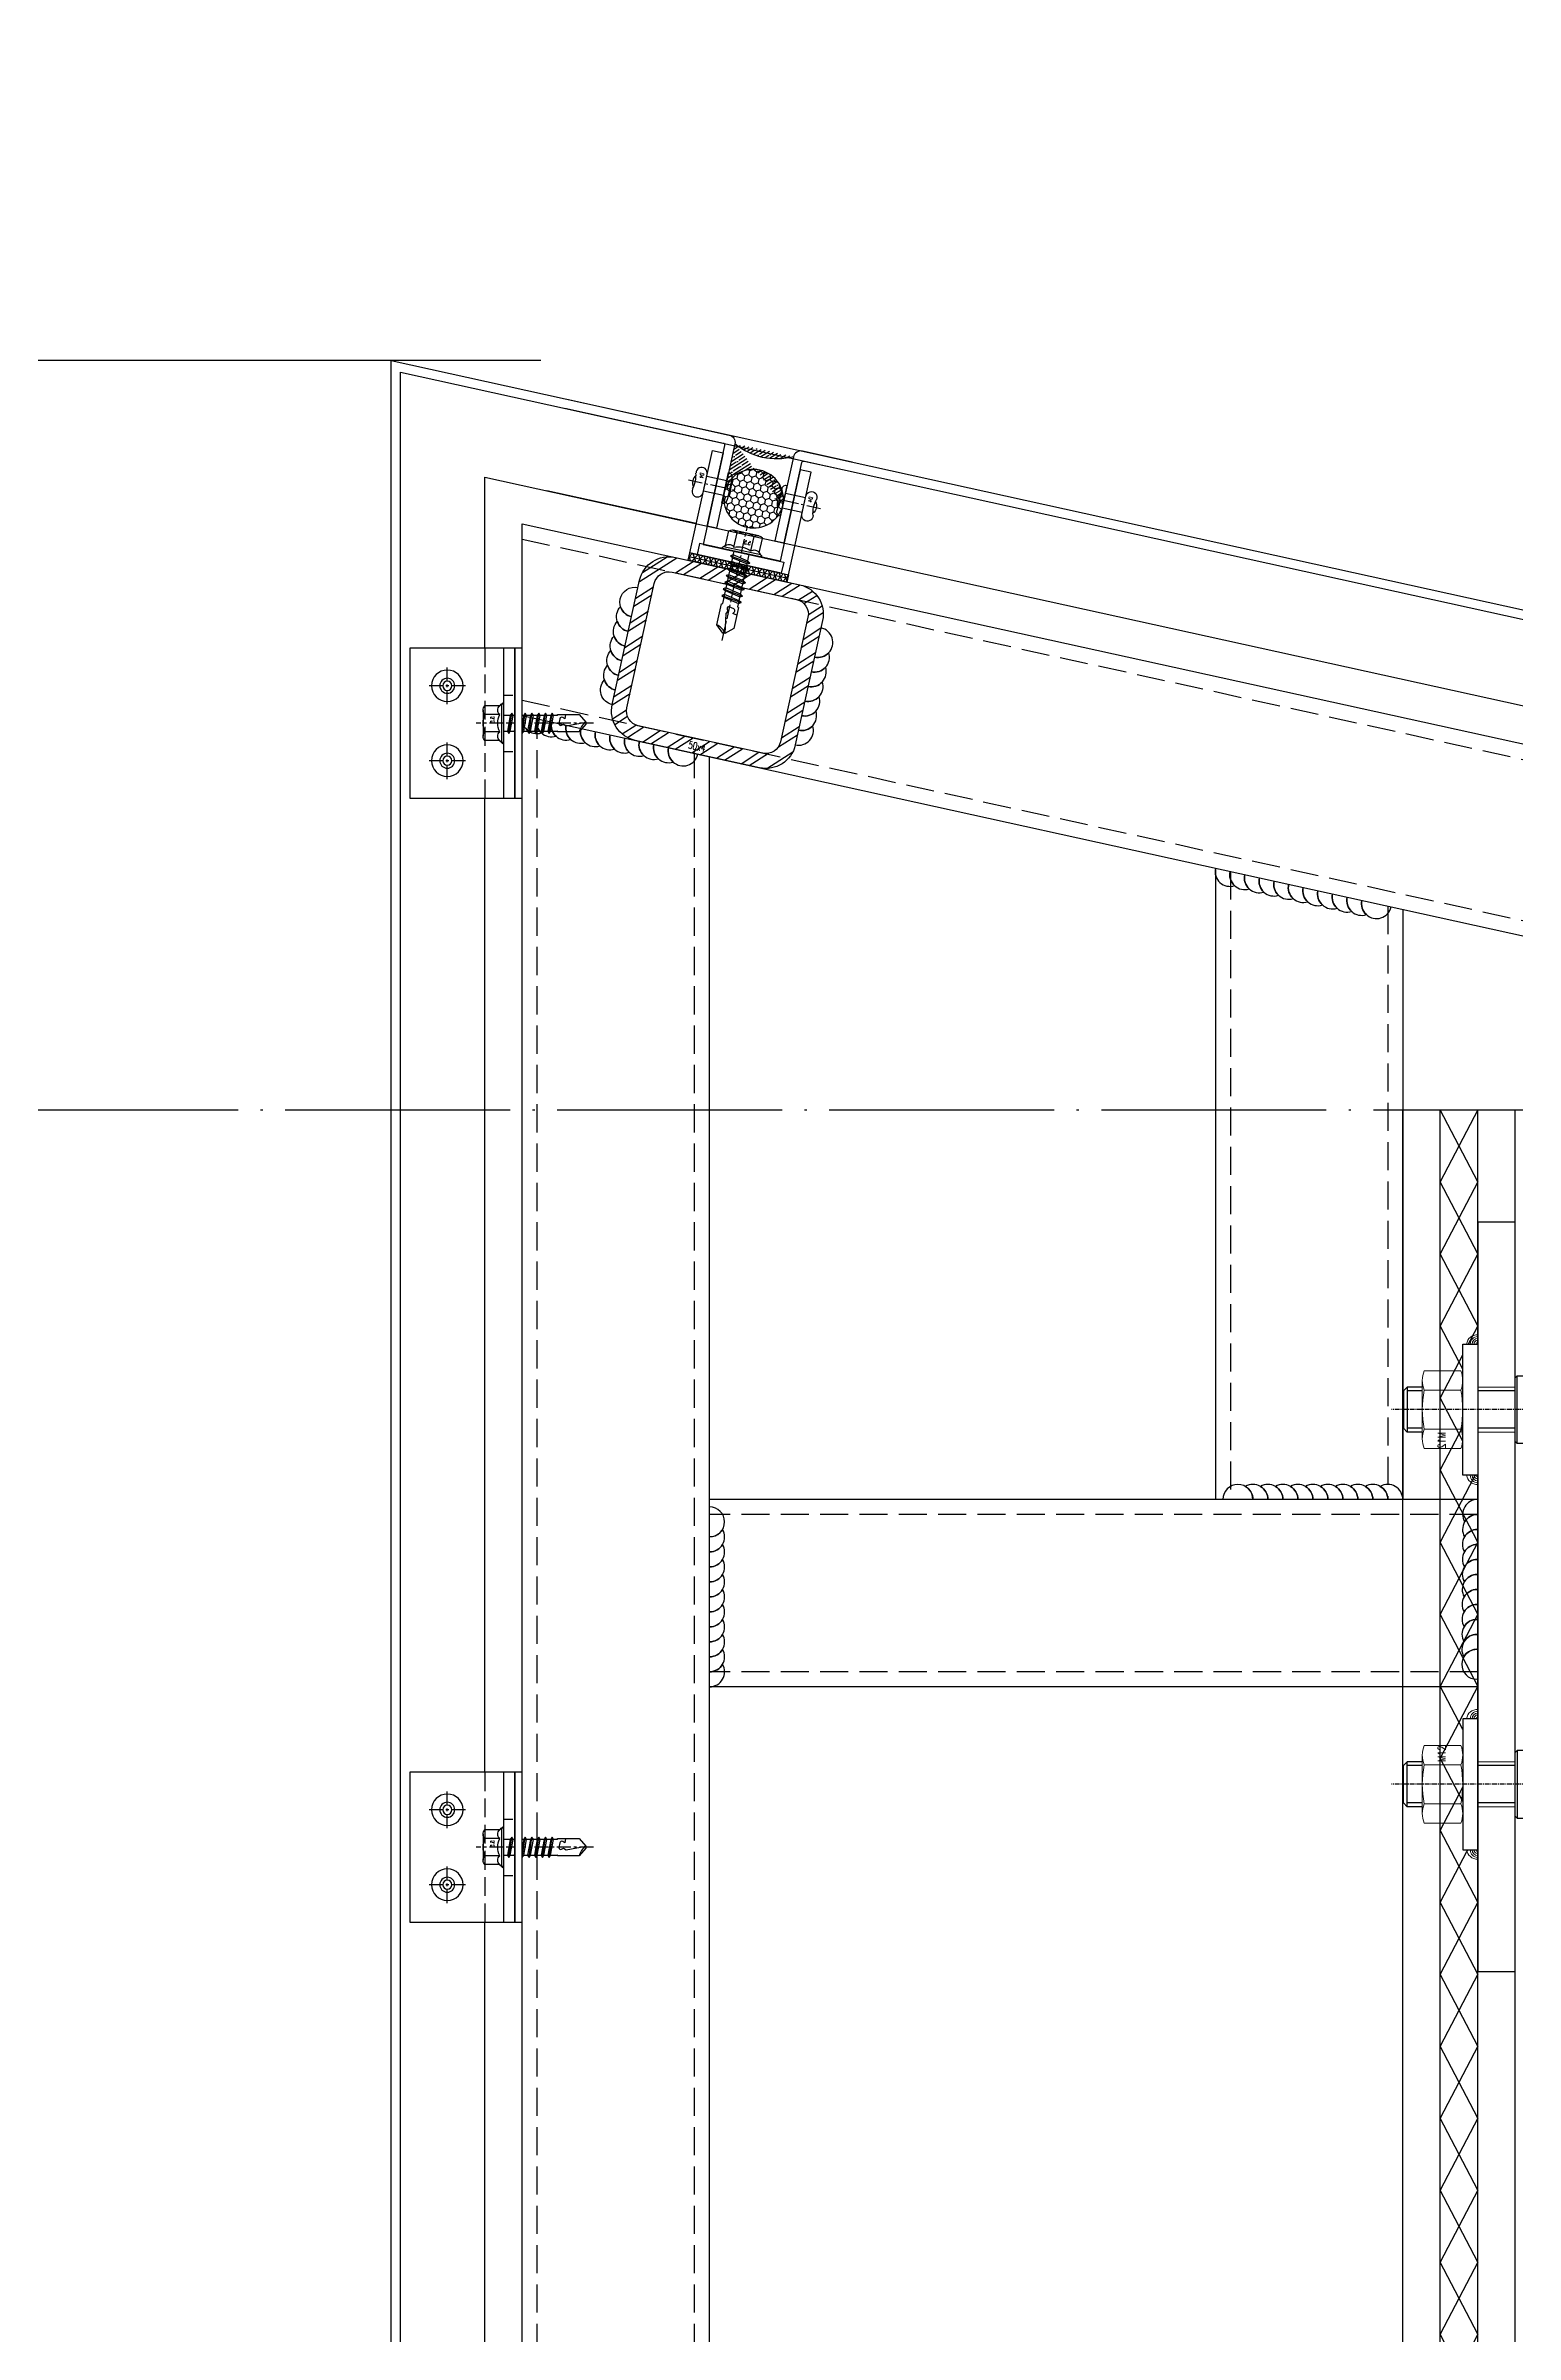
# Model space of a CAD drawing. Extents: x -202236 to 1002404, y -663931 to 1550022.
# Drawn here: x -122831 to -122439, y -327335 to -326725 of the extents above; entities that cross this region are included whole.
import ezdxf
from ezdxf.enums import TextEntityAlignment as Align

# ---------------------------------------------------------------- set-up
doc = ezdxf.new("R2010")
doc.units = 0
for name, pattern in [('CENTER', [2, 1.25, -0.25, 0.25, -0.25]), ('DOTE', [2.4200000000000004, 2, -0.2, 0.02, -0.2]), ('ZN-CENTER', [2, 1.25, -0.25, 0.25, -0.25]), ('ZN-DASH', [0.35, 0.25, -0.1])]:
    doc.linetypes.add(name, pattern=pattern)
for name, color, linetype in [('!ZN1-填充-8', 8, 'Continuous'), ('!ZN3-铝板幕墙-3', 3, 'Continuous'), ('!ZN4-辅助材料-1', 1, 'Continuous'), ('!ZN4-配件-11', 11, 'Continuous'), ('!ZN5-钢材投影-40', 40, 'Continuous'), ('!ZN5-钢材断面-2', 2, 'Continuous'), ('!ZN5-铝材投影-112', 112, 'Continuous'), ('!ZN6-虚线-8', 8, 'ZN-DASH'), ('0-钢材投影', 40, 'Continuous'), ('11紧固件', 11, 'Continuous'), ('11配件', 11, 'Continuous'), ('40钢材投影', 40, 'Continuous'), ('A-AXIS-D', 1, 'Continuous'), ('A-AXIS-DOTE', 14, 'DOTE'), ('A-HATCH-2', 251, 'Continuous'), ('DIM', 173, 'Continuous'), ('DOTE', 1, 'CENTER'), ('Fill', 8, 'Continuous'), ('五金配件', 11, 'Continuous'), ('焊缝', 8, 'Continuous')]:
    doc.layers.add(name, color=color, linetype=linetype)
doc.layers.add('@ZN-型材编号（非打印层）', color=8, linetype='Continuous', plot=False)
doc.layers.add('welding', color=1, linetype='Continuous', lineweight=18)
doc.styles.add('DHTEXT-1', font='ROMANS.shx', dxfattribs={"width": 0.7, "bigfont": 'CHINESE.shx'})
doc.styles.add('FS', font='simplex.shx', dxfattribs={"width": 0.7, "height": 5, "bigfont": 'TSSDCHN.SHX'})
doc.dimstyles.new('ZN80', dxfattribs={"dimscale": 80, "dimtxt": 2.5, "dimasz": 1.5, "dimexe": 1, "dimexo": 2, "dimgap": 0.9, "dimtad": 1, "dimdec": 0, "dimdsep": 46, "dimtxsty": 'DHTEXT-1', "dimblk": 'ARCHTICK', "dimcen": 2.5, "dimclrd": 173, "dimclre": 173, "dimclrt": 7, "dimazin": 2, "dimtfac": 0.4, "dimtdec": 0, "dimtix": 1, "dimtmove": 2, "dimatfit": 3, "dimfxl": 0, "dimtolj": 1, "dimtzin": 0, "dimarcsym": 0})

# ---------------------------------------------------------------- blocks, each defined once
blk = doc.blocks.new('99平面图例外参$0$$LinePat$夹层保温1')
at = {"color": 0}
for p, q in [((0, 0), (96.00000000000546, 0)), ((0, -50), (96.00000000000546, -50)), ((0, -100), (96.00000000000546, -50)), ((96.00000000000546, -100), (0, -50)), ((0, -100), (96.00000000000546, -100)), ((0, -150), (96.00000000000546, -150))]:
    blk.add_line(p, q, dxfattribs=at)
blk = doc.blocks.new('*U188')
at = {"color": 0, "linetype": 'ZN-CENTER', "ltscale": 3}
blk.add_line((23.99999999999994, 2.188255855140087e-07), (-7.276562432845615, -1.533137051807418e-07), dxfattribs=at)
at = {"ltscale": 10}
for p, q in [((-5.449999999999818, -3.464101413275086), (-5.449999999999818, 3.464101817001181)), ((-1.015572715537019, 4.618802355381165), (-4.949999999997999, 4.618802355381165)), ((-1.015583010001137, 2.309401278621424), (-4.949999999997999, 2.309401278624835)), ((-0.5504878062047283, -5.115541284646254), (-0.5504878062065472, 5.115530008962667)), ((-0.1698801084603474, 5.480866579516958), (1.167940990853822e-05, 4.83959058622783)), ((0, -4.839613541317005), (0, 4.8396139450431)), ((0, 2.084999581674395), (14.28830168384373, 2.085001969002848)), ((1.419619596213958, 2.729999885991237), (2.200602679755074, -2.730000114008757)), ((3.219619596213958, 2.729999881768008), (4.000602679755074, -2.730000118231986)), ((5.019619596213958, 2.729999877544779), (5.800602679755074, -2.730000122455214)), ((6.819619596213958, 2.729999873321551), (7.600602679755074, -2.730000126678443)), ((8.619619596213958, 2.729999869098322), (9.400602679755075, -2.730000130901672)), ((10.41961959621396, 2.729999864875094), (11.20060267975507, -2.7300001351249)), ((12.21961959621396, 2.729999860651865), (13.00060267975507, -2.730000139348129)), ((-1.015583010002956, -2.30940087489533), (-4.94999999999618, -2.30940087489874)), ((-1.015583010001137, -4.618801951655071), (-4.949999999999818, -4.618801951654161)), ((-0.1698801084603474, -5.480877855198726), (1.167940990853822e-05, -4.839601861909371)), ((14.28834179297628, -2.085001744372565), (0, -2.084999717997933))]:
    blk.add_line(p, q, dxfattribs=at)
for points in [[(1.828211756127738, -2.085000114008789), (1.047228672586622, 2.084999885991241), (1.419619596213901, 2.729999885991095), (1.792010519841123, 2.084999885991241), (2.57299360338241, -2.085000114008761), (2.200602679755074, -2.730000114008771)], [(3.628211756127738, -2.085000118232018), (2.847228672586622, 2.084999881768012), (3.219619596213901, 2.729999881767866), (3.592010519841123, 2.084999881768012), (4.37299360338241, -2.085000118231989), (4.000602679755074, -2.730000118232)], [(5.428211756127738, -2.085000122455247), (4.647228672586622, 2.084999877544783), (5.019619596213901, 2.729999877544637), (5.392010519841123, 2.084999877544783), (6.17299360338241, -2.085000122455218), (5.800602679755074, -2.730000122455229)], [(7.228211756127738, -2.085000126678475), (6.447228672586622, 2.084999873321555), (6.819619596213901, 2.729999873321409), (7.192010519841123, 2.084999873321555), (7.97299360338241, -2.085000126678447), (7.600602679755074, -2.730000126678457)], [(9.028211756127739, -2.085000130901704), (8.247228672586623, 2.084999869098326), (8.619619596213902, 2.72999986909818), (8.992010519841124, 2.084999869098326), (9.77299360338241, -2.085000130901676), (9.400602679755075, -2.730000130901686)], [(10.82821175612774, -2.085000135124933), (10.04722867258662, 2.084999864875098), (10.4196195962139, 2.729999864874951), (10.79201051984112, 2.084999864875098), (11.57299360338241, -2.085000135124904), (11.20060267975507, -2.730000135124914)], [(12.62821175612774, -2.085000139348161), (11.84722867258662, 2.084999860651869), (12.2196195962139, 2.729999860651723), (12.59201051984112, 2.084999860651869), (13.37299360338241, -2.085000139348133), (13.00060267975507, -2.730000139348143)]]:
    blk.add_lwpolyline(points, close=True, dxfattribs=at)
for points in [[(14.28755614132959, -2.084999790480305, -0.414213562373095), (14.44551068678416, -2.242954335934877), (14.44551068678416, -2.321931608662732), (20.17706341883141, -2.321931608662732), (21.99999672497771, -0.2620664843346907), (21.99999672497771, 0.2620669033741529), (20.1770634188305, 2.321932027703048), (14.44551068678416, 2.321932027703616), (14.44551068678416, 2.242954754974284, -0.414213562373095), (14.28755614132959, 2.085000209519654)], [(16.51287844574838, -2.321931608662732), (16.35611659158181, -1.195959136936376), (15.82661205339483, -1.523970797760166, -0.5304615897786895), (15.03442566961419, -1.169417307181045), (14.81075563571315, 0.0990784896746442, -0.6513157956771675), (15.47433833661651, 0.5440859063701903), (16.0012324895205, 0.2109028390927443), (16.76803563861736, 0.6608451827776259), (21.99999672497771, -0.2620664843346907, -0.2012259957209903), (20.1770634188305, 2.321932027703048)]]:
    blk.add_lwpolyline(points, format="xyb", dxfattribs=at)
for centre, radius, start, end in [((-3.866666666665878, 3.464101817001181), 1.583333333333237, 133.1735511071865, 226.8264488928781), ((0.1333333333341216, 2.018612281773358e-07), 5.583333333333248, 155.5673023206315, 204.4326976793683), ((0.06775032333098352, 3.464101817001181), 1.583333333333237, 133.1735511071865, 226.8264488928781), ((4.067750323330984, 2.018612281773358e-07), 5.583333333333248, 155.5673023206315, 204.4326976793683), ((7.477939400387186, -2.867559875829768), 11.3218976996017, 132.4921501626091, 138.6063620026382), ((-3.866666666665878, -3.464101413275086), 1.583333333333237, 133.1735511071865, 226.8264488927399), ((0.06775032333098352, -3.464101413275086), 1.583333333333237, 133.1735511071865, 226.8264488927399), ((7.477939400387186, 2.867548600148227), 11.3218976996017, 221.3935592101043, 227.5078498373909)]:
    blk.add_arc(centre, radius, start, end, dxfattribs=at)
at = {"layer": 'Defpoints', "color": 0, "ltscale": 10, "style": 'DHTEXT-1', "width": 0.7}
blk.add_text('5.5', height=1, rotation=90, dxfattribs=at).set_placement((-2.461643067588102, -0.9299515093815011), align=Align.CENTER)
blk = doc.blocks.new('*U191')
at = {"color": 0, "linetype": 'CENTER', "ltscale": 3}
for p, q in [((4.884922855083761, 5.329070518200751e-14), (-4.884922855083761, 5.329070518200751e-14)), ((0, 4.884922855083778), (0, -4.884922855083708))]:
    blk.add_line(p, q, dxfattribs=at)
at = {"linetype": 'ByBlock', "ltscale": 10}
for radius in [4.199999809265137, 2, 1.225000023841858]:
    blk.add_circle((0, 5.329070518200751e-14), radius, dxfattribs=at)
blk = doc.blocks.new('*U200')
at = {"ltscale": 0.125}
blk.add_wipeout([(-20, -30.000000000020236), (20, -30.000000000020236), (19.999999999999996, -5), (-20.000000000000004, -4.999999999971351)], dxfattribs=at).dxf.layer = '!ZN6-虚线-8'
at = {"layer": '!ZN1-填充-8'}
h = blk.add_hatch(dxfattribs=at)
h.set_pattern_fill('NET3', color=256, scale=0.75, angle=180, style=0)
h.set_pattern_definition([(180, (-1731.7059275028, 294.7401969027198), (-2.916190190469635e-16, -2.38125), []), (240, (-1731.7059275028, 294.7401969027198), (2.062222992761694, -1.190625), []), (299.9999999999999, (-1731.7059275028, 294.7401969027198), (2.062222992761694, 1.190624999999999), [])])
h.paths.add_polyline_path([(20, 0), (-20, 0), (-20, -2), (20, -2)])
at = {"layer": '!ZN5-铝材投影-112'}
blk.add_lwpolyline([(20, -2), (-20, -2), (-20, -30.00000000002228), (20, -30.00000000002228)], close=True, dxfattribs=at)
at = {"layer": '!ZN6-虚线-8', "linetype": 'ZN-DASH', "ltscale": 10}
for p, q in [((-7.5, -5), (-7.500000000007276, -2.000000000001364)), ((7.5, -5.000000000029274), (7.500000000017053, -2.000000000030639))]:
    blk.add_line(p, q, dxfattribs=at)
at = {"layer": '!ZN6-虚线-8', "color": 8, "linetype": 'ZN-DASH', "ltscale": 20}
blk.add_line((-20, -10.00004941924908), (20, -10.00004941924908), dxfattribs=at)
at = {"layer": '!ZN4-配件-11', "color": 1, "xscale": -1, "rotation": 270}
for name, p in [('*U188', (0, -4.999999999985675)), ('*U191', (-10, -20.00000000002228)), ('*U191', (9.999999999976126, -20.00000000001597))]:
    blk.add_blockref(name, p, dxfattribs=at)
at = {"ltscale": 0.25}
blk.add_wipeout([(20, 7.105427357601002e-15), (20, -2.000000000001357), (-20, -2.000000000001357), (-20, 7.105427357601002e-15)], dxfattribs=at).dxf.layer = '!ZN4-辅助材料-1'
at = {"layer": '!ZN4-辅助材料-1'}
blk.add_lwpolyline([(20, 0), (-20, 0), (-20, -2), (20, -2)], close=True, dxfattribs=at)
at = {"layer": '!ZN5-铝材投影-112', "ltscale": 0.25}
blk.add_line((-20, -5), (20, -5), dxfattribs=at)
blk = doc.blocks.new('ZQM12X100')
at = {"layer": '11紧固件', "lineweight": 9, "ltscale": 2}
for p, q in [((-7.794263337153097, 14.80000635823671), (7.794193930963957, 14.80000635823671)), ((-9.000034703109122, -10.4999936417662), (-8.50003470311276, -9.999993641766196)), ((-8.50003470311276, -9.999993641766196), (8.499965296890878, -9.999993641766196)), ((8.999965296890878, -10.49999364177347), (8.499965296890878, -9.999993641766196))]:
    blk.add_line(p, q, dxfattribs=at)
for centre, radius, start, end in [((-7.794263337153097, 7.800006358236715), 6.999999999998628, 68.21321070172702, 111.786789298273), ((-3.470309457043186e-05, -12.44999364176329), 27.24999999999999, 79.00726691070943, 100.9927330892906), ((7.794193930963957, 7.800006358236715), 6.999999999999926, 68.21321070172702, 111.786789298273)]:
    blk.add_arc(centre, radius, start, end, dxfattribs=at)
at = {"layer": '11配件'}
for points in [[(8.999965296890878, -10.49999364177347), (-9.000034703109122, -10.4999936417662), (-9.000034703101846, -84.99999364178802), (-1.000034703109122, -84.99999364178802), (-1.000034703109122, -63.99999364180258), (0.9999652968908777, -63.9999936417953), (0.9999652968908777, -84.99999364178802), (8.999965296898154, -84.99999364178802), (8.999965296890878, -10.49999364177347)], [(-8.000034703101846, -84.99999364178802), (-9.00003470309457, -94.99999364177347), (8.999965296876326, -94.99999364177347), (7.999965296876326, -84.99999364178802)], [(-9.00003470309457, -100.9999936417735), (8.999965296890878, -100.9999936417735), (8.999965296890878, -96.99999364177347), (-9.00003470309457, -96.99999364177347), (-9.00003470309457, -100.9999936417735), (-8.00003470309457, -106.9999936417589)], [(-7.500034703098208, -96.99999364177347), (-7.500034703105484, -94.9999936417953)], [(7.499965296876326, -96.99999364177347), (7.499965296883602, -94.9999936417953)], [(8.999965296825394, -100.9999936416425), (7.99996529690543, -106.9999936416498), (8.999965296919981, -107.9999936416352), (8.999965296934533, -108.9999936417662), (7.999965296941809, -109.9999936417662), (-8.00003470309457, -109.9999936417662), (-9.00003470309457, -108.9999936417662), (-9.00003470309457, -107.9999936417589), (-8.00003470309457, -106.9999936417589), (7.999965297021845, -106.9999936417662)], [(5.999965296876326, -109.9999936417662), (8.999965296876326, -116.9999936417444), (8.999965296883602, -119.9999936417589), (-9.00003470309457, -119.9999936417589), (-9.00003470309457, -116.9999936417444), (-6.000034703098208, -109.9999936417662)], [(8.999965296876326, -116.9999936417589), (-9.00003470309457, -116.9999936417589)]]:
    blk.add_lwpolyline(points, dxfattribs=at)
at = {"layer": 'Fill'}
for p, q in [((-4.975034703187703, 14.80000635828037), (-4.975034703187703, 18.80000635804754)), ((4.974965296998562, 14.80000635827309), (4.974965296998562, 18.80000635804754))]:
    blk.add_line(p, q, dxfattribs=at)
at = {"layer": '五金配件'}
for p, q in [((-4.975034703187703, 19.80000635804026), (-5.975034703187703, 18.80000635804754)), ((-5.975034703187703, 18.80000635804754), (5.974965296998562, 18.80000635804754)), ((-5.975034703187703, 14.80000635828037), (-5.975034703187703, 18.80000635804754)), ((-4.975034703187703, 19.80000635804026), (4.974965296998562, 19.80000635804026)), ((4.974965296998562, 19.80000635804026), (5.974965296998562, 18.80000635804754)), ((5.974965296998562, 14.80000635827309), (5.974965296998562, 18.80000635804754))]:
    blk.add_line(p, q, dxfattribs=at)
at = {"layer": '11紧固件', "lineweight": 9, "ltscale": 2, "style": 'FS', "width": 0.8}
blk.add_text('M12', height=2, dxfattribs=at).set_placement((8.18760251988715, 9.635122670915734), align=Align.MIDDLE)
at = {"layer": 'Defpoints', "color": 1, "style": 'DHTEXT-1', "width": 0.6999999999970896}
blk.add_text('M12X100', height=3.5, rotation=90, dxfattribs=at).set_placement((5.82920015759737, -45.61034221918817))
blk.add_wipeout([(17.499965296898147, 6.358237442327663e-06), (17.499965296898147, 4.000006358240228), (-17.50003470309457, 4.000006358240228), (-17.50003470309457, 6.358237442327663e-06)]).dxf.layer = '40钢材投影'
at = {"layer": '11紧固件', "lineweight": 9, "ltscale": 2}
for p, q in [((-10.39233954850715, 4.500006358233804), (-10.39233954850715, 14.30000635823671)), ((-5.19618712580268, 4.500006358233804), (-5.19618712580268, 14.30000635823671)), ((5.196117719609902, 4.500006358233804), (5.196117719609902, 14.30000635823671)), ((10.39227014231801, 4.500006358233804), (10.39227014231801, 14.30000635823671)), ((-9.200034703095298, 4.000006358233804), (9.199965296906157, 4.000006358233804)), ((-7.794263337153097, 4.000006358233804), (7.794193930963957, 4.000006358233804)), ((-5.975034703187703, -9.999993641547917), (-5.975034703187703, 6.358452083077282e-06)), ((5.974965296998562, -9.999993641547917), (5.974965296998562, 6.358452083077282e-06))]:
    blk.add_line(p, q, dxfattribs=at)
for centre, radius, start, end in [((-7.794263337153097, 11.0000063582338), 6.999999999998628, 248.213210701727, 291.7867892982729), ((-3.470309457043186e-05, 31.2500063582338), 27.24999999999999, 259.0072669107095, 280.9927330892905), ((7.794193930963957, 11.0000063582338), 6.999999999999926, 248.213210701727, 291.7867892982729)]:
    blk.add_arc(centre, radius, start, end, dxfattribs=at)
at = {"layer": '40钢材投影'}
blk.add_lwpolyline([(17.49996529689815, 6.358233804348856e-06), (17.49996529689815, 4.000006358233804), (-17.50003470309457, 4.000006358233804), (-17.50003470309457, 6.358233804348856e-06)], close=True, dxfattribs=at)
at = {"layer": 'DOTE'}
blk.add_line((-3.470310548436828e-05, -127.113006343825), (-3.470309457043186e-05, 23.01078638365288), dxfattribs=at)
at = {"layer": 'Fill'}
for p, q in [((-4.975034703187703, -9.999993641547917), (-4.975034703187703, 6.358452083077282e-06)), ((4.974965296998562, -9.999993641547917), (4.974965296998562, 6.358452083077282e-06))]:
    blk.add_line(p, q, dxfattribs=at)
at = {"layer": 'welding', "color": 8}
for points in [[(-17.50003470309457, 0.5000063582338043, 0.414213562373095), (-18.00003470309457, 6.358233804348856e-06)], [(18.99996529689815, 6.358233804348856e-06, 0.414213562373095), (17.49996529689815, 1.500006358233804)], [(18.49996529689815, 6.358233804348856e-06, 0.414213562373095), (17.49996529689815, 1.000006358233804)], [(17.99996529689815, 6.358233804348856e-06, 0.414213562373095), (17.49996529689815, 0.5000063582338043)]]:
    blk.add_lwpolyline(points, format="xyb", dxfattribs=at)
for centre, radius, start, end in [((-17.0313536795984, 0.06777217198396102), 2.969454364828276, 99.08119932306434, 181.3076584922196), ((-17.50003470309457, 6.358233804348856e-06), 2, 90, 180), ((-17.50003470309457, 6.358233804348856e-06), 1.5, 90, 180), ((-17.50003470309457, 6.358233804348856e-06), 1, 90, 180), ((17.03128427340198, 0.06777217198396102), 2.969454364825214, 358.6923415077804, 80.91880067693566), ((17.49996529689815, 6.358233804348856e-06), 2, 0, 90)]:
    blk.add_arc(centre, radius, start, end, dxfattribs=at)
blk = doc.blocks.new('A$Cecfe689e')
at = {"layer": '11紧固件', "rotation": 270}
blk.add_blockref('ZQM12X100', (10, 50), dxfattribs=at)
at = {"layer": '0-钢材投影', "ltscale": 10}
blk.add_lwpolyline([(10, 100), (10, -100), (0, -100), (0, 100)], close=True, dxfattribs=at)
at = {"layer": '11紧固件', "xscale": -1, "rotation": 270}
blk.add_blockref('ZQM12X100', (10, -50), dxfattribs=at)
blk = doc.blocks.new('铝板16mm胶缝')
at = {"layer": '!ZN1-填充-8'}
h = blk.add_hatch(dxfattribs=at)
h.set_pattern_fill('HONEY', color=256, scale=0.7, angle=-270, style=0)
h.set_pattern_definition([(90, (10097.31989989708, 185.0232752102251), (-0.9623705000000002, 1.666875), [1.11125, -2.2225]), (210, (10097.31989989708, 185.0232752102251), (-0.9623708449331864, -1.666874800852732), [1.11125, -2.222499999999999]), (150, (10097.31989989708, 185.0232752102251), (-1.924741344933186, 1.991472677892826e-07), [-2.2225, 1.11125])])
edge = h.paths.add_edge_path()
edge.add_ellipse((-8.500000000207365, 14.57041595620103), major_axis=(-7.997393453053519, 3.358849100355043e-11), ratio=0.9747925043838522, start_angle=0, end_angle=360)
h = blk.add_hatch(dxfattribs=at)
h.set_pattern_fill('ANSI35', color=256, scale=0.5, angle=-270, style=0)
h.set_pattern_definition([(135, (0, 0), (-1.122532015133644, -1.122532015133644), []), (135, (0, 1.122532500000005), (-1.122532015133644, -1.122532015133644), [1.984375, -0.396875, 0, -0.396875])])
edge = h.paths.add_edge_path()
edge.add_line((-0.5052130940530333, 1.366215148264018), (-0.5026065471538459, 14.57041595616465))
edge.add_line((-16.50000000016007, 1.366215148336778), (-16.49739345326088, 14.57041595623741))
edge.add_ellipse((-8.500000000207365, 14.57041595620103), major_axis=(-7.997393453053519, 3.358849100355043e-11), ratio=0.9747925043838522, start_angle=0, end_angle=180)
edge.add_arc((-8.499999999414285, -14.44754302653018), 17.72215979008053, 63.16567149166988, 116.8343285139232)
at = {"layer": '!ZN4-辅助材料-1', "ltscale": 0.5}
blk.add_arc((-8.499999999414285, -14.44754302653018), 17.72215979008053, 63.16567149164778, 116.8343285139584, dxfattribs=at)
blk.add_ellipse((-8.500000000207365, 14.57041595620103), major_axis=(-7.997393453053519, 3.358849100355043e-11), ratio=0.9747925043838522, dxfattribs=at)
at = {"layer": 'Defpoints', "ltscale": 0.5}
for p in [(-16.50000000018917, -0.6337848516632221), (-8.500000000280124, -0.6337848516632221), (-0.4999999986393959, -0.6337848516632221)]:
    blk.add_point(p, dxfattribs=at)
blk = doc.blocks.new('*U253')
at = {"color": 0, "linetype": 'ZN-CENTER', "ltscale": 3}
blk.add_line((23.99999999999994, 2.188255855140087e-07), (-7.276562432845615, -1.533137051807418e-07), dxfattribs=at)
at = {"ltscale": 10}
for p, q in [((-5.449999999999818, -3.464101413275086), (-5.449999999999818, 3.464101817001181)), ((-1.015572715537019, 4.618802355381165), (-4.949999999997999, 4.618802355381165)), ((-1.015583010001137, 2.309401278621424), (-4.949999999997999, 2.309401278624835)), ((-0.5504878062047283, -5.115541284646254), (-0.5504878062065472, 5.115530008962667)), ((-0.1698801084603474, 5.480866579516958), (1.167940990853822e-05, 4.83959058622783)), ((0, -4.839613541317005), (0, 4.8396139450431)), ((0, 2.084999581674395), (14.28830168384373, 2.085001969002848)), ((1.419619596213958, 2.729999885991237), (2.200602679755074, -2.730000114008757)), ((3.219619596213958, 2.729999881768008), (4.000602679755074, -2.730000118231986)), ((5.019619596213958, 2.729999877544779), (5.800602679755074, -2.730000122455214)), ((6.819619596213958, 2.729999873321551), (7.600602679755074, -2.730000126678443)), ((8.619619596213958, 2.729999869098322), (9.400602679755075, -2.730000130901672)), ((10.41961959621396, 2.729999864875094), (11.20060267975507, -2.7300001351249)), ((12.21961959621396, 2.729999860651865), (13.00060267975507, -2.730000139348129)), ((-1.015583010002956, -2.30940087489533), (-4.94999999999618, -2.30940087489874)), ((-1.015583010001137, -4.618801951655071), (-4.949999999999818, -4.618801951654161)), ((-0.1698801084603474, -5.480877855198726), (1.167940990853822e-05, -4.839601861909371)), ((14.28834179297628, -2.085001744372565), (0, -2.084999717997933))]:
    blk.add_line(p, q, dxfattribs=at)
for points in [[(1.828211756127738, -2.085000114008789), (1.047228672586622, 2.084999885991241), (1.419619596213901, 2.729999885991095), (1.792010519841123, 2.084999885991241), (2.57299360338241, -2.085000114008761), (2.200602679755074, -2.730000114008771)], [(3.628211756127738, -2.085000118232018), (2.847228672586622, 2.084999881768012), (3.219619596213901, 2.729999881767866), (3.592010519841123, 2.084999881768012), (4.37299360338241, -2.085000118231989), (4.000602679755074, -2.730000118232)], [(5.428211756127738, -2.085000122455247), (4.647228672586622, 2.084999877544783), (5.019619596213901, 2.729999877544637), (5.392010519841123, 2.084999877544783), (6.17299360338241, -2.085000122455218), (5.800602679755074, -2.730000122455229)], [(7.228211756127738, -2.085000126678475), (6.447228672586622, 2.084999873321555), (6.819619596213901, 2.729999873321409), (7.192010519841123, 2.084999873321555), (7.97299360338241, -2.085000126678447), (7.600602679755074, -2.730000126678457)], [(9.028211756127739, -2.085000130901704), (8.247228672586623, 2.084999869098326), (8.619619596213902, 2.72999986909818), (8.992010519841124, 2.084999869098326), (9.77299360338241, -2.085000130901676), (9.400602679755075, -2.730000130901686)], [(10.82821175612774, -2.085000135124933), (10.04722867258662, 2.084999864875098), (10.4196195962139, 2.729999864874951), (10.79201051984112, 2.084999864875098), (11.57299360338241, -2.085000135124904), (11.20060267975507, -2.730000135124914)], [(12.62821175612774, -2.085000139348161), (11.84722867258662, 2.084999860651869), (12.2196195962139, 2.729999860651723), (12.59201051984112, 2.084999860651869), (13.37299360338241, -2.085000139348133), (13.00060267975507, -2.730000139348143)]]:
    blk.add_lwpolyline(points, close=True, dxfattribs=at)
for points in [[(14.28755614132959, -2.084999790480305, -0.414213562373095), (14.44551068678416, -2.242954335934877), (14.44551068678416, -2.321931608662732), (20.17706341883141, -2.321931608662732), (21.99999672497771, -0.2620664843346907), (21.99999672497771, 0.2620669033741529), (20.1770634188305, 2.321932027703048), (14.44551068678416, 2.321932027703616), (14.44551068678416, 2.242954754974284, -0.414213562373095), (14.28755614132959, 2.085000209519654)], [(16.51287844574838, -2.321931608662732), (16.35611659158181, -1.195959136936376), (15.82661205339483, -1.523970797760166, -0.5304615897786895), (15.03442566961419, -1.169417307181045), (14.81075563571315, 0.0990784896746442, -0.6513157956771675), (15.47433833661651, 0.5440859063701903), (16.0012324895205, 0.2109028390927443), (16.76803563861736, 0.6608451827776259), (21.99999672497771, -0.2620664843346907, -0.2012259957209903), (20.1770634188305, 2.321932027703048)]]:
    blk.add_lwpolyline(points, format="xyb", dxfattribs=at)
for centre, radius, start, end in [((-3.866666666665878, 3.464101817001181), 1.583333333333237, 133.1735511071865, 226.8264488928781), ((0.1333333333341216, 2.018612281773358e-07), 5.583333333333248, 155.5673023206315, 204.4326976793683), ((0.06775032333098352, 3.464101817001181), 1.583333333333237, 133.1735511071865, 226.8264488928781), ((4.067750323330984, 2.018612281773358e-07), 5.583333333333248, 155.5673023206315, 204.4326976793683), ((7.477939400387186, -2.867559875829768), 11.3218976996017, 132.4921501626091, 138.6063620026382), ((-3.866666666665878, -3.464101413275086), 1.583333333333237, 133.1735511071865, 226.8264488927399), ((0.06775032333098352, -3.464101413275086), 1.583333333333237, 133.1735511071865, 226.8264488927399), ((7.477939400387186, 2.867548600148227), 11.3218976996017, 221.3935592101043, 227.5078498373909)]:
    blk.add_arc(centre, radius, start, end, dxfattribs=at)
at = {"layer": 'Defpoints', "color": 0, "ltscale": 10, "style": 'DHTEXT-1', "width": 0.7}
blk.add_text('5.5', height=1, rotation=90, dxfattribs=at).set_placement((-2.461643067588102, -0.9299515093815011), align=Align.CENTER)
blk = doc.blocks.new('铝板连接件1(新规)')
at = {"layer": '!ZN1-填充-8'}
h = blk.add_hatch(dxfattribs=at)
h.set_pattern_fill('NET3', color=256, scale=0.4, angle=180, style=0)
h.set_pattern_definition([(179.9999999999999, (18968.5970618126, 39999.08912065818), (-9.724564495274452e-16, -1.27), []), (239.9999999999999, (18968.5970618126, 39999.08912065818), (1.099852262806237, -0.6350000000000011), []), (299.9999999999999, (18968.5970618126, 39999.08912065818), (1.099852262806238, 0.6349999999999989), [])])
h.paths.add_polyline_path([(-13.49999960709829, 1.999950581193843), (-13.49999960709829, -4.941880615660921e-05), (13.50000039290171, -4.941880615660921e-05), (13.50000039290171, 1.999950581193843)])
at = {"layer": '!ZN4-辅助材料-1', "ltscale": 5}
blk.add_lwpolyline([(-13.49999960709829, 1.999950581193843), (-13.49999960709829, -4.941880615660921e-05), (13.50000039290171, -4.941880615660921e-05), (13.50000039290171, 1.999950581193843)], close=True, dxfattribs=at)
at = {"layer": '!ZN5-铝材投影-112'}
for points in [[(11.50000039217412, 1.999950581193843), (-13.49999960709829, 1.999950581193843), (-13.49999960709829, 29.99995058118657), (-10.49999960709829, 29.99995058118657), (-10.4999996056431, 4.999950581193843), (11.50000039362931, 4.999950581193843)], [(-11.49999960343848, 1.999950581193843), (13.50000039583392, 1.999950581193843), (13.50000039583392, 29.99995058118657), (10.50000039583392, 29.99995058118657), (10.50000039437873, 4.999950581193843), (-11.49999960489367, 4.999950581193843)]]:
    blk.add_lwpolyline(points, close=True, dxfattribs=at)
at = {"layer": '!ZN4-配件-11', "color": 1, "rotation": 270}
blk.add_blockref('*U253', (-5.816109478473663e-06, 4.999950581179291), dxfattribs=at)
blk = doc.blocks.new('*U196')
at = {"color": 0, "linetype": 'CENTER', "ltscale": 3}
blk.add_line((10.0124521631674, 5.329070518200751e-14), (-2.451370260241674, 5.329070518200751e-14), dxfattribs=at)
at = {"linetype": 'ByBlock', "lineweight": -2, "ltscale": 10}
for p, q in [((-1.19999999999709, -2.999999999995627), (-1.19999999999709, 2.999999999995733)), ((0, 4.200000000000099), (0, -4.199999999999992)), ((5.50000000054162, 2.000000000000053), (0, 2.000000000000053)), ((5.50000000054162, 2.500000000000053), (5.50000000054162, -2.499999999999947)), ((5.50000000054162, -1.999999999999947), (0, -1.999999999999947))]:
    blk.add_line(p, q, dxfattribs=at)
for centre, radius, start, end in [((4.415117063422031, -3.584688101909705e-12), 5.96066603962293, 160.3950489643864, 199.6049510356135), ((0, 2.999999999995733), 1.2, 90, 180), ((7.00000000054162, 2.500000000000053), 1.5, 348.4480414647314, 180), ((16.16515139045397, 5.329070518200751e-14), 8, 164.3308475018224, 195.6691524981776), ((6.186535024229231, -0.0009536892320660684), 2.672094166157843, 323.2266208412516, 36.78433105121244), ((0, -2.999999999995627), 1.2, 180, 270), ((7.00000000054162, -2.499999999999947), 1.5, 180, 11.5519585352685)]:
    blk.add_arc(centre, radius, start, end, dxfattribs=at)
at = {"layer": 'Defpoints', "color": 0, "ltscale": 10, "style": 'DHTEXT-1', "width": 0.7}
blk.add_text('D4', height=1, rotation=90, dxfattribs=at).set_placement((7.370543652128534, -1.846676056511448), align=Align.CENTER)
blk = doc.blocks.new('*U363')
at = {"layer": '!ZN3-铝板幕墙-3'}
for p, q in [((-13.5, -5.000049419315474), (-54.34016677399023, -5.000049419315474)), ((13.5, -5.000049419315474), (23.64613651806468, -5.000049419329262))]:
    blk.add_line(p, q, dxfattribs=at)
for points in [[(-54.34016677399023, -30.0000494193082), (-9.999999998515705, -30.00004941932275, 0.4142135623731721), (-7.999999998515705, -28.00004941932275), (-7.999999998515705, -5.000049419315474), (-10.4999999985157, -5.000049419315474), (-10.4999999985157, -27.00004941920633, -0.4142135623730951), (-10.9999999985157, -27.50004941920633), (-54.34016677399023, -27.50004941920633)], [(23.64613651806468, -30.00004941932199), (9.999999998515705, -30.00004941932275, -0.4142135623731721), (7.999999998515705, -28.00004941932275), (7.999999998515705, -5.000049419315474), (10.4999999985157, -5.000049419315474), (10.4999999985157, -27.00004941920633, 0.4142135623730951), (10.9999999985157, -27.50004941920633), (23.64613651806468, -27.50004941922012)]]:
    blk.add_lwpolyline(points, format="xyb", dxfattribs=at)
at = {"layer": '!ZN4-辅助材料-1'}
blk.add_blockref('铝板16mm胶缝', (8.499999998748535, -29.36626456765953), dxfattribs=at)
at = {"layer": '!ZN4-配件-11', "rotation": 180}
blk.add_blockref('铝板连接件1(新规)', (3.929089871235192e-07, 4.999950581193843), dxfattribs=at)
at = {"layer": '!ZN4-配件-11', "color": 1, "xscale": -1}
blk.add_blockref('*U196', (-8.000000001935405, -16.00004941931553), dxfattribs=at)
at = {"layer": '!ZN4-配件-11', "color": 1}
blk.add_blockref('*U196', (7.999999998952262, -16.00004941931553), dxfattribs=at)
blk = doc.blocks.new('方管钢50x4')
at = {"layer": 'Fill'}
h = blk.add_hatch(dxfattribs=at)
h.set_pattern_fill('ANSI32', color=8, scale=0.5, style=0)
h.set_pattern_definition([(45, (-2819.744272670329, -883.7318041504182), (-3.367596045400933, 3.367596045400933), []), (45, (-2817.499207670329, -883.7318041504182), (-3.367596045400933, 3.367596045400933), [])])
edge = h.paths.add_edge_path(flags=16)
edge.add_line((-17, 21.00000000000011), (17, 21))
edge.add_arc((17, 17), 4, 0, 90, ccw=False)
edge.add_line((21, 17), (21, -16.99999999999977))
edge.add_arc((17, -16.99999999999977), 4, 270, 360, ccw=False)
edge.add_line((17, -20.99999999999977), (-17, -20.99999999999989))
edge.add_arc((-17, -16.99999999999989), 4, 180, 270, ccw=False)
edge.add_line((-21, -16.99999999999989), (-21, 17.00000000000011))
edge.add_arc((-17, 17.00000000000011), 4, 90, 180, ccw=False)
edge = h.paths.add_edge_path()
edge.add_line((-17, 25.00000000000011), (17, 25))
edge.add_arc((17, 17), 8, 0, 90, ccw=False)
edge.add_line((25, 17), (25, -16.99999999999977))
edge.add_arc((17, -16.99999999999977), 8, 270, 360, ccw=False)
edge.add_line((17, -24.99999999999977), (-17, -24.99999999999989))
edge.add_arc((-17, -16.99999999999989), 8, 180, 270, ccw=False)
edge.add_line((-25, -16.99999999999989), (-25, 17.00000000000011))
edge.add_arc((-17, 17.00000000000011), 8, 90, 180, ccw=False)
for points in [[(-17, 25.00000000000011), (17, 25, -0.4142135623730951), (25, 17), (25, -16.99999999999977, -0.4142135623730951), (17, -24.99999999999977), (-17, -24.99999999999989, -0.4142135623730951), (-25, -16.99999999999989), (-25, 17.00000000000011, -0.4142135623730951)], [(-17, 21.00000000000011), (17, 21, -0.414213562373095), (21, 17), (21, -16.99999999999977, -0.414213562373095), (17, -20.99999999999977), (-17, -20.99999999999989, -0.4142135623730961), (-21, -16.99999999999989), (-21, 17.00000000000011, -0.414213562373095)]]:
    blk.add_lwpolyline(points, format="xyb", close=True)
at = {"layer": '@ZN-型材编号（非打印层）', "style": 'DHTEXT-1', "width": 0.7}
blk.add_text('50x4', height=2, dxfattribs=at).set_placement((-0.5126066602133506, -23.03511422043846), align=Align.MIDDLE_CENTER)
blk = doc.blocks.new('*U199')
at = {"layer": '!ZN5-钢材断面-2'}
blk.add_blockref('方管钢50x4', (-5.684341886080801e-14, -1.70530256582424e-13), dxfattribs=at)
blk = doc.blocks.new('20250913154704')
at = {"layer": '!ZN3-铝板幕墙-3'}
for p, q in [((300.000000154585, 200.000001943903), (-300.0000075320859, 67.88807024410926)), ((300.0000001545995, -649.9999980528373), (300.000000154585, 200.000001943903))]:
    blk.add_line(p, q, dxfattribs=at)
at = {"layer": '!ZN5-钢材投影-40', "ltscale": 800}
for p, q in [((265.0000001545995, 156.4550771784852), (-141.9546542263415, 66.84913581906585)), ((265.0000001545995, -614.9999487988534), (265.0000001545995, 156.4550771784852)), ((265.0000001545995, 105.2573692999431), (-131.202876503492, 18.01882478385232)), ((215.0000001546141, -614.9999487988534), (215.000000154163, 94.24804179923376)), ((80.00000000001455, 64.52285751374438), (80.00000000017462, -103.9772727497038))]:
    blk.add_line(p, q, dxfattribs=at)
at = {"layer": '!ZN6-虚线-8', "ltscale": 30}
for p, q in [((265.0000001545995, 152.3592605481972), (-141.0945120085089, 62.94271093624411)), ((265.0000001545995, 109.3531859302311), (-132.0630187213101, 21.92524966667406)), ((261.0000001545995, -614.9999487988534), (261.0000001545995, 104.1564365499071)), ((219.0000001546141, -614.9999487988534), (219.000000154163, 95.34897454932798)), ((76.00000000004366, 63.64211131376214), (76.00000000017462, -103.9772727497038))]:
    blk.add_line(p, q, dxfattribs=at)
at = {"layer": '焊缝', "ltscale": 800}
for points in [[(192.1425762577855, 97.4067777498858, -0.5773502691896255), (187.4692997445381, 102.5215100626228, 0.2679491924300062), (191.2824340399529, 101.3132026327075, -0.5773502691896255), (186.6091575267055, 106.4279349454446, 0.2679491924300062), (190.4222918221203, 105.2196275155293, -0.5773502691896255), (185.7490153088729, 110.3343598282663, 0.2679491924300062), (189.5621496042877, 109.126052398351, -0.5773502691896255), (184.8888730910403, 114.2407847110881, 0.2679491924300062), (188.7020073864551, 113.0324772811728, -0.5773502691896255), (184.0287308732077, 118.1472095939098, 0.2679491924300062), (187.8418651686225, 116.9389021639945, -0.5773502691896255), (183.1685886553751, 122.0536344767315, 0.2679491924300062), (186.9817229507898, 120.8453270468162, -0.9999999999999999), (185.2614385151246, 128.6581768124597, -0.9999999999999999)], [(80.00000000001455, 64.52285751374438, -0.5773502691896255), (74.88526768729207, 59.84958100051153, 0.2679491924313473), (76.09357511719281, 63.66271529591177, -0.5773502691896255), (70.97884280447033, 58.98943878267892, 0.2679491924313473), (72.18715023437107, 62.80257307807915, -0.5773502691896255), (67.0724179216486, 58.1292965648463, 0.2679491924313473), (68.28072535154934, 61.94243086024653, -0.5773502691896255), (63.16599303882685, 57.26915434701368, 0.2679491924313473), (64.3743004687276, 61.08228864241391, -0.5773502691896255), (59.25956815600512, 56.40901212918106, 0.2679491924313473), (60.46787558590586, 60.2221464245813, -0.5773502691896255), (55.35314327318338, 55.54886991134845, 0.2679491924313473), (56.56145070308412, 59.36200420674868, -0.5773502691896255), (51.44671839036164, 54.68872769351583, 0.2679491924313473), (52.65502582026238, 58.50186198891606, -0.5773502691896255), (47.5402935075399, 53.82858547568321, 0.2679491924313473), (48.74860093744064, 57.64171977108344, -0.5773502691896255), (43.63386862471816, 52.96844325785059, 0.2679491924313473), (44.8421760546189, 56.78157755325083, -0.5773502691896255), (39.72744374189642, 52.10830104001798, 0.2679491924313473), (40.93575117179716, 55.92143533541821, -0.9999999999999999), (33.12290140615369, 54.20115089975297, -0.9999999999999999)], [(215.0000000129512, -153.9772727497038, -0.5773502691896255), (211.5358983978076, -147.9772727497038, 0.2679491924311229), (215.0000000129512, -149.9772727497038, -0.5773502691896255), (211.5358983978076, -143.9772727497038, 0.2679491924311229), (215.0000000129512, -145.9772727497038, -0.5773502691896255), (211.5358983978076, -139.9772727497038, 0.2679491924311229), (215.0000000129512, -141.9772727497038, -0.5773502691896255), (211.5358983978076, -135.9772727497038, 0.2679491924311229), (215.0000000129512, -137.9772727497038, -0.5773502691896255), (211.5358983978076, -131.9772727497038, 0.2679491924311229), (215.0000000129512, -133.9772727497038, -0.5773502691896255), (211.5358983978076, -127.9772727497038, 0.2679491924311229), (215.0000000129512, -129.9772727497038, -0.5773502691896255), (211.5358983978076, -123.9772727497038, 0.2679491924311229), (215.0000000129512, -125.9772727497038, -0.5773502691896255), (211.5358983978076, -119.9772727497038, 0.2679491924311229), (215.0000000129512, -121.9772727497038, -0.5773502691896255), (211.5358983978076, -115.9772727497038, 0.2679491924311229), (215.0000000129512, -117.9772727497038, -0.5773502691896255), (211.5358983978076, -111.9772727497038, 0.2679491924311229), (215.0000000129512, -113.9772727497038, -0.9999999999999999), (215.0000000129512, -105.9772727497038, -0.9999999999999999)]]:
    blk.add_lwpolyline(points, format="xyb", dxfattribs=at)
at = {"layer": '!ZN4-配件-11', "xscale": -0.9999999999999999, "rotation": 12.41761321437373}
blk.add_blockref('*U199', (212.9021273496328, 119.3849723633029), dxfattribs=at)
at = {"layer": '!ZN6-虚线-8', "ltscale": 800}
blk.add_blockref('A$Cecfe689e', (-1.056399196386337e-05, -130), dxfattribs=at)
at = {"layer": '!ZN3-铝板幕墙-3'}
for points in [[(297.5000001545995, -647.4999980528373), (297.500000154585, 196.8896501749405), (-297.5000075320859, 65.8786512251827)], [(15.99999999994179, -624.9999980534776), (275.0000001545995, -624.9999980528955), (275.000000154585, 168.8964842543355), (-275.0000075320859, 47.79388005513465)]]:
    blk.add_lwpolyline(points, dxfattribs=at)
at = {"layer": '!ZN5-钢材投影-40', "ltscale": 800}
for p, q in [((29.99999999998545, 53.51353001309326), (30, -103.9772727497038)), ((10.01176804566057, -103.9772727497038), (215.0000000129512, -103.9772727495292)), ((9.988231954339426, -153.9772727497038), (215.0000000129512, -153.9772727497038))]:
    blk.add_line(p, q, dxfattribs=at)
at = {"layer": '!ZN6-虚线-8', "ltscale": 30}
for p, q in [((33.99999999998545, 54.39427621313371), (33.99999999994179, -103.9772727497038)), ((10.00941443652846, -107.9772727497038), (215.0000000129367, -107.9772727495292)), ((9.99058556347154, -149.9772727497038), (215.0000000129512, -149.9772727497621))]:
    blk.add_line(p, q, dxfattribs=at)
at = {"layer": '焊缝', "ltscale": 800}
for points in [[(30, -103.9772727497038, -0.5773502691896255), (36, -100.5131711345748, 0.2679491924311224), (34, -103.9772727497038, -0.5773502691896255), (40, -100.5131711345748, 0.2679491924311224), (38, -103.9772727497038, -0.5773502691896255), (44, -100.5131711345748, 0.2679491924311224), (42, -103.9772727497038, -0.5773502691896255), (48, -100.5131711345748, 0.2679491924311224), (46, -103.9772727497038, -0.5773502691896255), (52, -100.5131711345748, 0.2679491924311224), (50, -103.9772727497038, -0.5773502691896255), (56, -100.5131711345748, 0.2679491924311224), (54, -103.9772727497038, -0.5773502691896255), (60, -100.5131711345748, 0.2679491924311224), (58, -103.9772727497038, -0.5773502691896255), (64, -100.5131711345748, 0.2679491924311224), (62, -103.9772727497038, -0.5773502691896255), (68, -100.5131711345748, 0.2679491924311224), (66, -103.9772727497038, -0.5773502691896255), (72, -100.5131711345748, 0.2679491924311224), (70, -103.9772727497038, -0.9999999999999999), (78, -103.9772727497038, -0.9999999999999999)], [(10.01176804566057, -103.9772727497038, -0.5773502691896255), (13.50969584754785, -109.9576156406547, 0.2679491924304543), (10.03435565764084, -107.9772089741891, -0.5773502691896255), (13.53228345952812, -113.95755186514, 0.2679491924304543), (10.05694326962112, -111.9771451986744, -0.5773502691896255), (13.55487107150839, -117.9574880896253, 0.2679491924304543), (10.07953088160139, -115.9770814231597, -0.5773502691896255), (13.57745868348866, -121.9574243141105, 0.2679491924304543), (10.10211849358166, -119.977017647645, -0.5773502691896255), (13.60004629546893, -125.9573605385958, 0.2679491924304543), (10.12470610556193, -123.9769538721303, -0.5773502691896255), (13.6226339074492, -129.9572967630811, 0.2679491924304543), (10.1472937175422, -127.9768900966155, -0.5773502691896255), (13.64522151942947, -133.9572329875664, 0.2679491924304543), (10.16988132952247, -131.9768263211008, -0.5773502691896255), (13.66780913140974, -137.9571692120517, 0.2679491924304543), (10.19246894150274, -135.9767625455861, -0.5773502691896255), (13.69039674339001, -141.9571054365369, 0.2679491924304543), (10.21505655348301, -139.9766987700714, -0.5773502691896255), (13.71298435537028, -145.9570416610222, 0.2679491924304543), (10.23764416546328, -143.9766349945567, -0.9999999999999999), (10.28281938942382, -151.9765074435272, -0.9999999999999999)]]:
    blk.add_lwpolyline(points, format="xyb", dxfattribs=at)
at = {"xscale": -1.000000000000001, "rotation": 90}
for p in [(265.0000001545995, 103.1991800710093), (265.0000001545995, -196.8008199289907)]:
    blk.add_blockref('*U200', p, dxfattribs=at)
at = {"layer": '焊缝', "ltscale": 800}
for points in [[(240.9728872932319, 108.1585554731428, 0.5773502691896255), (243.0657371528796, 114.7630978089292, -0.2679491924300062), (240.1127450753702, 112.0649803559063, 0.5773502691896255), (242.2055949350179, 118.6695226916927, -0.2679491924300062), (239.2526028574794, 115.971405238728, 0.5773502691896255), (241.345452717127, 122.5759475745144, -0.2679491924300062), (238.3924606395885, 119.8778301215498, 0.5773502691896255), (240.4853104992653, 126.4823724573362, -0.2679491924300062), (237.5323184216977, 123.7842550043715, 0.5773502691896255), (239.6251682813745, 130.3887973400997, -0.2679491924300062), (236.672176203836, 127.6906798871933, 0.5773502691896255), (238.7650260634837, 134.2952222229796, -0.2679491924300062), (235.8120339859743, 131.597104770015, 0.9999999999999999), (234.0917495501926, 139.4099545356003, 0.9999999999999999)], [(265.0000001545995, 105.2841804980999, -0.5773502691896255), (259.8876582894736, 100.6082890692633, 0.2679491924306946), (261.0940156344732, 104.4220407597022, -0.5773502691896255), (255.9816737693473, 99.74614933086559, 0.2679491924306946), (257.1880311143468, 103.5599010213045, -0.5773502691896255), (252.0756892492209, 98.88400959246792, 0.2679491924306946), (253.2820465942204, 102.6977612829069, -0.5773502691896255), (248.1697047290945, 98.02186985407025, 0.2679491924306946), (249.3760620740941, 101.8356215445092, -0.5773502691896255), (244.2637202089682, 97.15973011567257, 0.2679491924306946), (245.4700775539677, 100.9734818061115, -0.5773502691896255), (240.3577356888418, 96.2975903772749, 0.2679491924306946), (241.5640930338413, 100.1113420677138, -0.5773502691896255), (236.4517511687154, 95.43545063887723, 0.2679491924306946), (237.658108513715, 99.24920232931618, -0.5773502691896255), (232.5457666485891, 94.57331090047956, 0.2679491924306946), (233.7521239935886, 98.3870625909185, -0.5773502691896255), (228.6397821284627, 93.71117116208188, 0.2679491924306946), (229.8461394734622, 97.52492285252083, -0.5773502691896255), (224.7337976083363, 92.84903142368421, 0.2679491924306946), (225.9401549533359, 96.66278311412316, -0.9999999999999999), (218.1281859130831, 94.93850363732781, -0.9999999999999999)]]:
    blk.add_lwpolyline(points, format="xyb", dxfattribs=at)
at = {"rotation": 192.4176132142317}
blk.add_blockref('*U363', (206.4510774136725, 148.6831120580318), dxfattribs=at)
blk = doc.blocks.new('20250913160636')
at = {"layer": 'A-HATCH-2', "xscale": 0.2002314816409755, "yscale": 0.2000000000000002, "zscale": 0.2, "rotation": 90}
for p in [(-130.0000001257285, -639.2222238979302), (-130.0000001257285, -658.4444461353123), (-130.0000001257285, -677.6666683729272), (-130.0000001257285, -696.8888906104257), (-130.0000001257285, -716.1111128479242), (-130.0000001257285, -735.3333350855391), (-130.0000001257285, -754.5555573230376), (-130.0000001257285, -773.7777795605361), (-130.0000001257285, -793.0000017981511), (-130.0000001257285, -812.2222240356496), (-130.0000001257285, -831.4444462731481), (-130.0000001257285, -850.666668510763), (-130.0000001257285, -869.8888907482615), (-130.0000001257285, -889.11111298576), (-130.0000001257285, -908.3333352233749), (-130.0000001257285, -927.5555574608734), (-130.0000001257285, -946.7777796983719), (-130.0000001257285, -966.0000019359868)]:
    blk.add_blockref('99平面图例外参$0$$LinePat$夹层保温1', p, dxfattribs=at)
at = {"layer": '!ZN6-虚线-8', "ltscale": 800, "xscale": -1}
blk.add_blockref('20250913154704', (-99.99999985938484, -620.0000016603153), dxfattribs=at)
blk = doc.blocks.new('_ArchTick')
at = {"color": 0, "linetype": 'ByBlock', "const_width": 0.4}
blk.add_lwpolyline([(-0.5, -0.5), (0.5, 0.5)], dxfattribs=at)
blk = doc.blocks.new('*D440')
at = {"layer": 'Defpoints', "color": 0, "ltscale": 800, "transparency": 16777216}
for p in [(-122139.2347804926, -326433.1756247226), (-122739.2347881793, -326808.6451188195), (-122139.2347804926, -326940.7570505193)]:
    blk.add_point(p, dxfattribs=at)
at = {"layer": 'DIM', "color": 173, "linetype": 'ByBlock', "lineweight": -2, "ltscale": 800, "transparency": 16777216}
for p, q in [((-122739.2347881793, -326648.6451188195), (-122739.2347881793, -326353.1756247226)), ((-122139.2347804926, -326780.7570505193), (-122139.2347804926, -326353.1756247226)), ((-122739.2347881793, -326433.1756247226), (-122139.2347804926, -326433.1756247226))]:
    blk.add_line(p, q, dxfattribs=at)
at = {"layer": 'DIM', "color": 173, "lineweight": -2, "ltscale": 800, "transparency": 16777216, "xscale": 120, "yscale": 120, "zscale": 120, "rotation": 180}
blk.add_blockref('_ArchTick', (-122739.2347881793, -326433.1756247226), dxfattribs=at)
at = {"layer": 'DIM', "color": 173, "lineweight": -2, "ltscale": 800, "transparency": 16777216, "xscale": 120, "yscale": 120, "zscale": 120}
blk.add_blockref('_ArchTick', (-122139.2347804926, -326433.1756247226), dxfattribs=at)
at = {"layer": 'DIM', "color": 7, "ltscale": 800, "transparency": 16777216, "insert": (-122439.2347843359, -326261.1756247226), "char_height": 200, "attachment_point": 5, "style": 'DHTEXT-1'}
blk.add_mtext('\\A1;600', dxfattribs=at)
blk = doc.blocks.new('*D451')
at = {"layer": 'Defpoints', "color": 0, "ltscale": 800, "transparency": 16777216}
for p in [(-122539.234791357, -326808.6451194204), (-123239.7208038033, -327658.6451189435), (-122539.234791357, -327658.6451189435)]:
    blk.add_point(p, dxfattribs=at)
at = {"layer": 'DIM', "color": 173, "linetype": 'ByBlock', "lineweight": -2, "ltscale": 800, "transparency": 16777216}
for p, q in [((-122699.234791357, -326808.6451194204), (-123319.7208038033, -326808.6451194204)), ((-123239.7208038033, -326808.6451194204), (-123239.7208038033, -327658.6451189435)), ((-122699.234791357, -327658.6451189435), (-123319.7208038033, -327658.6451189435))]:
    blk.add_line(p, q, dxfattribs=at)
at = {"layer": 'DIM', "color": 173, "lineweight": -2, "ltscale": 800, "transparency": 16777216, "xscale": 120, "yscale": 120, "zscale": 120}
for p, rotation in [((-123239.7208038033, -326808.6451194204), 90), ((-123239.7208038033, -327658.6451189435), 270)]:
    blk.add_blockref('_ArchTick', p, dxfattribs=dict(at, rotation=rotation))
at = {"layer": 'DIM', "color": 7, "ltscale": 800, "transparency": 16777216, "insert": (-123411.7208038034, -327233.6451191819), "char_height": 200, "attachment_point": 5, "rotation": 90, "style": 'DHTEXT-1'}
blk.add_mtext('\\A1;850', dxfattribs=at)

msp = doc.modelspace()

# ---------------------------------------------------------------- linework, layer by layer
at = {"layer": 'A-AXIS-DOTE', "ltscale": 30}
msp.add_line((-124582.4784376825, -327008.6451191036), (-114235.7542326654, -327008.6451191036), dxfattribs=at)

# ---------------------------------------------------------------- next in the draw order: block references
at = {"layer": 'A-AXIS-D', "ltscale": 800}
msp.add_blockref('20250913160636', (-122339.2347881653, -326388.6451191031), dxfattribs=at)

# ---------------------------------------------------------------- next in the draw order: dimensions: what is measured, and where the dimension line sits
at = {"layer": 'DIM', "ltscale": 800}
dim = msp.add_linear_dim(base=(-122139.2347804926, -326433.1756247226), p1=(-122739.2347881793, -326808.6451188195), p2=(-122139.2347804926, -326940.7570505193), dimstyle='ZN80', dxfattribs=at)
dim.commit()
dim.dimension.update_dxf_attribs({"geometry": '*D440', "text_midpoint": (-122439.2347843359, -326261.1756247226)})
dim = msp.add_linear_dim(base=(-123239.7208038033, -327658.6451189435), p1=(-122539.2347913569, -326808.6451194203), p2=(-122539.2347913569, -327658.6451189434), angle=90, dimstyle='ZN80', dxfattribs=at)
dim.commit()
dim.dimension.update_dxf_attribs({"geometry": '*D451', "text_midpoint": (-123411.7208038034, -327233.6451191819)})

doc.saveas('drawing.dxf')
